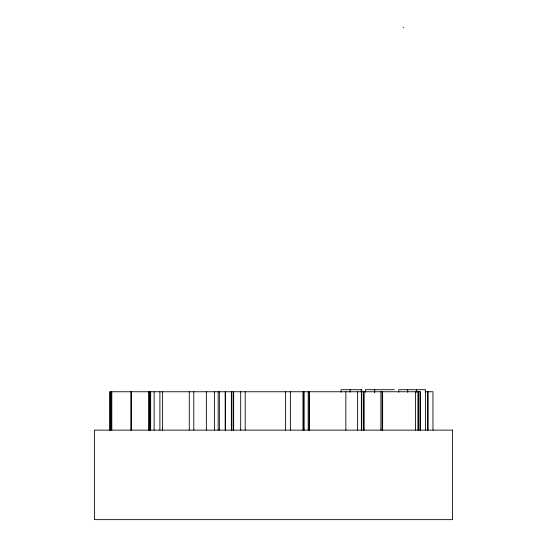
<?xml version="1.0" encoding="UTF-8"?>
<svg xmlns="http://www.w3.org/2000/svg" width="547" height="547" viewBox="0 0 547 547"><rect width="100%" height="100%" fill="white"/><g stroke="black" fill="none" stroke-linecap="round" stroke-linejoin="round"><path stroke-width="0.82" d="M403.057 27.35L403.618 27.35M394.339 389.71L365.437 389.71L365.437 392.233M425.06 391.755L432.971 391.755L432.971 430.127M428.13 391.755L428.13 430.127M427.583 391.755L427.583 430.127M425.58 430.127L425.58 389.71L398.722 389.71L398.722 392.233M420.438 430.127L420.438 391.755L109.865 391.755L109.865 430.127M419.966 391.755L419.966 430.127M418.434 391.755L418.434 430.127M417.929 391.755L417.929 430.127M416.616 389.71L416.616 392.233M415.46 391.755L415.46 430.127M407.693 389.71L407.693 392.233M382.633 391.755L382.633 430.127M382.121 391.755L382.121 430.127M380.883 391.755L380.883 430.127M374.709 389.71L374.709 392.233M374.408 389.71L374.408 392.233M364.049 391.755L364.049 430.127M363.714 391.755L363.714 430.127M361.752 430.127L361.752 389.71L341.123 389.71L341.123 392.233M361.451 389.71L361.451 430.127M361.376 391.755L361.376 430.127M361.252 389.71L361.252 392.233M357.649 391.755L357.649 430.127M350.094 389.71L350.094 392.261M345.854 391.755L345.854 430.127M309.349 391.755L309.349 430.127M309.199 391.755L309.199 430.127M308.187 391.755L308.187 430.127M304.146 391.755L304.146 430.127M303.489 391.755L303.489 430.127M302.963 391.755L302.963 430.127M290.348 391.755L290.348 430.127M285.596 391.755L285.596 430.127M245.2 391.755L245.2 430.127M240.694 391.755L240.694 430.127M233.644 391.755L233.644 430.127M233.419 391.755L233.419 430.127M231.907 391.755L231.907 430.127M231.367 391.755L231.367 430.127M225.48 391.755L225.48 430.127M225.173 391.755L225.173 430.127M219.347 391.755L219.347 430.127M218.144 391.755L218.144 430.127M214.383 391.755L214.383 430.127M206.349 391.755L206.349 430.127M193.795 391.755L193.795 430.127M189.269 391.755L189.269 430.127M162.548 391.755L162.548 430.127M159.902 391.755L159.902 430.127M154.117 391.755L154.117 430.127M150.644 391.755L150.644 430.127M150.165 391.755L150.165 430.127M149.42 391.755L149.42 430.127M149.235 391.755L149.235 430.127M148.743 391.755L148.743 430.127M131.171 391.755L131.171 430.127M131.068 391.755L131.068 430.127M111.807 391.755L111.807 430.127M110.952 391.755L110.952 430.127M110.125 391.755L110.125 430.127M452.554 430.127L94.446 430.127L94.446 519.65L452.554 519.65L452.554 430.127"/></g></svg>
